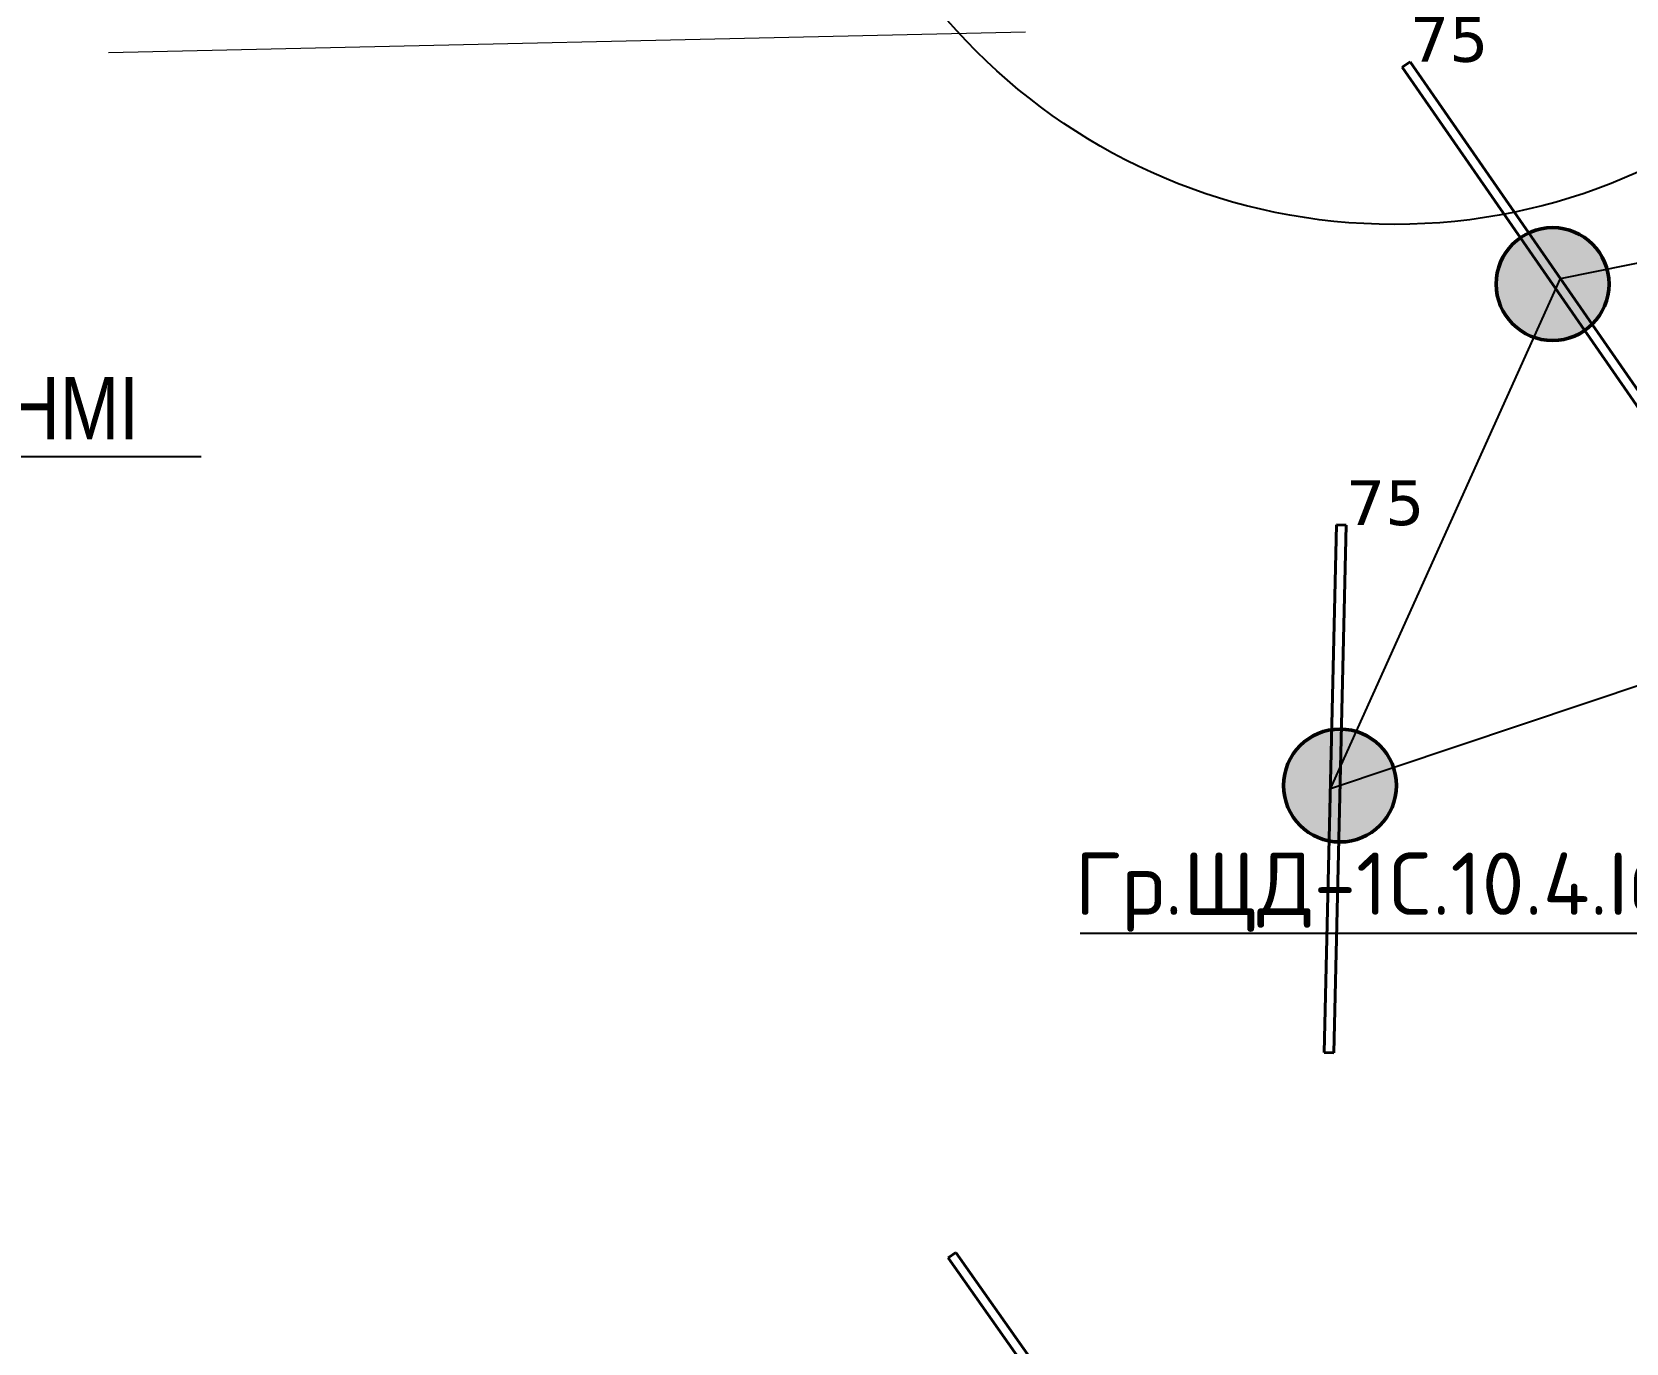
# Model space of a CAD drawing. Header units: millimetres. Extents: x -243740 to 150609, y -473655 to -165121.
# Drawn here: x 3897 to 10288, y -385843 to -380586 of the extents above; entities that cross this region are included whole.
import ezdxf
from ezdxf import colors
from ezdxf.entities.mleader import LeaderData, LeaderLine
from ezdxf.math import Vec2, Vec3

# ---------------------------------------------------------------- set-up
doc = ezdxf.new("R2010")
doc.units = ezdxf.units.MM
doc.linetypes.add('Штрих', pattern=[6.35, 3.175, -3.175])
for name, color, linetype, lineweight in [('0_Авт.', 255, 'Continuous', 5), ('_освещение_dali', 3, 'Continuous', 50), ('A-ANNO-DIMS', 7, 'Continuous', 9), ('DLX_LUM 17', 5, 'Continuous', 40), ('АР_монолит', 252, 'Continuous', 50)]:
    doc.layers.add(name, color=color, linetype=linetype, lineweight=lineweight)
for name, color, linetype in [('_Гр.ЩД-1C.10.4.I6.3', 6, 'Continuous'), ('_Гр.ЩД-1C.10.4.I7.3', 6, 'Continuous'), ('Вставка', 252, 'Continuous')]:
    doc.layers.add(name, color=color, linetype=linetype)
doc.styles.add('GOST 2.304', font='')
doc.styles.add('ISOCPEUR', font='isocpeur.ttf')
doc.styles.get("Standard").update_dxf_attribs({"font": 'ARIALN.TTF'})
doc.styles.add('TableTextStyle', font='')
doc.styles.get('GOST 2.304').set_extended_font_data('GOST Common')
doc.styles.get('TableTextStyle').set_extended_font_data('VERDANA.TTF')
doc.linetypes.add('Truba', pattern='A,3e-05,[4,MSH_7,S=1,R=0,X=0,Y=0],-3.022072', length=3.022102)
doc.dimstyles.new('М-200', dxfattribs={"dimtxt": 400, "dimasz": 160, "dimexe": 200, "dimexo": 400, "dimgap": 50, "dimtad": 1, "dimdec": 0, "dimzin": 0, "dimdsep": 46, "dimtxsty": 'GOST 2.304', "dimblk": 'ARCHTICK', "dimcen": 180, "dimdle": 200, "dimadec": 0, "dimazin": 0, "dimtfac": 1, "dimtdec": 0, "dimtmove": 1, "dimatfit": 0, "dimfxl": 1, "dimtolj": 1, "dimtzin": 0, "dimarcsym": 0})

# ---------------------------------------------------------------- blocks, each defined once
blk = doc.blocks.new('_ArchTick')
at = {"color": 0, "linetype": 'ByBlock', "const_width": 0.15}
blk.add_lwpolyline([(-0.5, -0.5), (0.5, 0.5)], dxfattribs=at)
blk = doc.blocks.new('*D46')
at = {"layer": 'A-ANNO-DIMS', "color": 0, "lineweight": -2, "transparency": 16777216}
blk.add_arc((-165703.8, -113309.3), 107894.2, 269.999998, 325.999999, dxfattribs=at)
at = {"layer": 'Defpoints', "color": 0, "lineweight": 30, "transparency": 16777216}
for p in [(-165703.8, -113309.3), (-165703.8, -113309.3), (-75741.3, -173989.8), (-131171, -215527.9), (-165703.8, -221903.3)]:
    blk.add_point(p, dxfattribs=at)
at = {"layer": 'A-ANNO-DIMS', "color": 0, "lineweight": -2, "transparency": 16777216, "xscale": 160, "yscale": 160, "zscale": 160}
for p, rotation in [((-76255.4, -173643), 55.99999895826774), ((-165703.8, -221203.5), 179.9999981265246)]:
    blk.add_blockref('_ArchTick', p, dxfattribs=dict(at, rotation=rotation))
at = {"layer": 'A-ANNO-DIMS', "color": 0, "transparency": 16777216, "insert": (-114299.5, -207822), "char_height": 400, "attachment_point": 5, "rotation": 28.54122, "style": 'GOST 2.304'}
blk.add_mtext('\\A1;56,0%%D', dxfattribs=at)
blk = doc.blocks.new('_Dot')
at = {"color": 0, "linetype": 'ByBlock', "lineweight": -2}
blk.add_line((-0.5, 0), (-1, 0), dxfattribs=at)
at = {"color": 0, "linetype": 'ByBlock', "const_width": 0.5}
blk.add_lwpolyline([(-0.25, 0, 1), (0.25, 0, 1)], format="xyb", close=True, dxfattribs=at)
blk = doc.blocks.new('A$Caabd1818')
at = {"layer": 'DLX_LUM 17'}
for points in [[(5421.1, 16794.7, 0), (5452.3, 16816.3, 0)], [(5452.3, 16816.3, 0), (5421.1, 16794.7, 0)], [(5452.3, 16816.3, 0), (5421.1, 16794.7, 0)], [(5421.1, 16794.7, 0), (5452.3, 16816.3, 0)], [(5452.3, 16816.3, 0), (5452.3, 16816.3, 0)], [(5452.3, 16816.3, 0), (6657.7, 15077.2, 0)], [(6657.7, 15077.2, 0), (5452.3, 16816.3, 0)], [(5452.3, 16816.3, 0), (5452.3, 16816.3, 0)], [(6657.7, 15077.2, 0), (5452.3, 16816.3, 0)], [(5452.3, 16816.3, 0), (6657.7, 15077.2, 0)], [(6626.5, 15055.6, 0), (5421.1, 16794.7, 0)], [(5421.1, 16794.7, 0), (5421.1, 16794.7, 0)], [(5421.1, 16794.7, 0), (6626.5, 15055.6, 0)], [(5421.1, 16794.7, 0), (5421.1, 16794.7, 0)], [(5421.1, 16794.7, 0), (6626.5, 15055.6, 0)], [(6626.5, 15055.6, 0), (5421.1, 16794.7, 0)], [(5108.8, 12844.2, 0), (5157.8, 14959.6, 0)], [(5157.8, 14959.6, 0), (5108.8, 12844.2, 0)], [(5157.8, 14959.6, 0), (5108.8, 12844.2, 0)], [(5108.8, 12844.2, 0), (5157.8, 14959.6, 0)], [(5195.8, 14958.7, 0), (5146.8, 12843.3, 0)], [(5146.8, 12843.3, 0), (5195.8, 14958.7, 0)], [(5146.8, 12843.3, 0), (5195.8, 14958.7, 0)], [(5195.8, 14958.7, 0), (5146.8, 12843.3, 0)], [(5157.8, 14959.6, 0), (5157.8, 14959.6, 0)], [(5157.8, 14959.6, 0), (5195.8, 14958.7, 0)], [(5195.8, 14958.7, 0), (5157.8, 14959.6, 0)], [(5157.8, 14959.6, 0), (5157.8, 14959.6, 0)], [(5195.8, 14958.7, 0), (5157.8, 14959.6, 0)], [(5157.8, 14959.6, 0), (5195.8, 14958.7, 0)], [(5195.8, 14958.7, 0), (5195.8, 14958.7, 0)], [(5195.8, 14958.7, 0), (5195.8, 14958.7, 0)], [(5108.8, 12844.2, 0), (5108.8, 12844.2, 0)], [(5146.8, 12843.3, 0), (5108.8, 12844.2, 0)], [(5108.8, 12844.2, 0), (5108.8, 12844.2, 0)], [(5108.8, 12844.2, 0), (5146.8, 12843.3, 0)], [(5108.8, 12844.2, 0), (5146.8, 12843.3, 0)], [(5146.8, 12843.3, 0), (5108.8, 12844.2, 0)], [(5146.8, 12843.3, 0), (5146.8, 12843.3, 0)], [(5146.8, 12843.3, 0), (5146.8, 12843.3, 0)], [(3600.8, 12021.4, 0), (3631.9, 12043.2, 0)], [(3631.9, 12043.2, 0), (3600.8, 12021.4, 0)], [(3631.9, 12043.2, 0), (3600.8, 12021.4, 0)], [(3600.8, 12021.4, 0), (3631.9, 12043.2, 0)], [(4819, 10291.2, 0), (3600.8, 12021.4, 0)], [(3600.8, 12021.4, 0), (3600.8, 12021.4, 0)], [(3600.8, 12021.4, 0), (4819, 10291.2, 0)], [(3600.8, 12021.4, 0), (3600.8, 12021.4, 0)], [(3600.8, 12021.4, 0), (4819, 10291.2, 0)], [(4819, 10291.2, 0), (3600.8, 12021.4, 0)], [(3631.9, 12043.2, 0), (4850.1, 10313.1, 0)], [(4850.1, 10313.1, 0), (3631.9, 12043.2, 0)], [(3631.9, 12043.2, 0), (3631.9, 12043.2, 0)], [(3631.9, 12043.2, 0), (3631.9, 12043.2, 0)], [(4850.1, 10313.1, 0), (3631.9, 12043.2, 0)], [(3631.9, 12043.2, 0), (4850.1, 10313.1, 0)]]:
    blk.add_polyline3d(points, dxfattribs=at)
blk = doc.blocks.new('A$Cab2378fa')
at = {"lineweight": 25, "true_color": 0xfff5f5}
h = blk.add_hatch(color=7, dxfattribs=at)
h.dxf.hatch_style = 1
h.paths.add_polyline_path([(0, 0), (-141.6, -170.3, 0.174923), (3, -222.4, 0.197808), (162.3, -156.8)])
h.paths.add_polyline_path([(-163.2, 157.6), (0, 0), (147.8, 177.8, 0.175398), (3, 230.2, 0.209014)])
at = {"lineweight": 25}
h = blk.add_hatch(color=0, dxfattribs=at)
h.paths.add_polyline_path([(162.3, -156.8, 0.442338), (147.8, 177.8), (0, 0)])
h.paths.add_polyline_path([(-141.6, -170.3), (0, 0), (-163.2, 157.6, 0.430096)])
blk.add_circle((3, 3.9), 226.3)
blk = doc.blocks.new('Оси200')
at = {"layer": 'A-ANNO-DIMS'}
dim = blk.add_angular_dim_2l(base=(-131171, -215527.9), line1=((-165703.8, -113309.3), (-75741.3, -173989.8)), line2=((-165703.8, -113309.3), (-165703.8, -221903.3)), text='56,0%%D', dimstyle='М-200', override={"dimadec": 2, "dimtmove": 2}, dxfattribs=at)
dim.commit()
dim.dimension.update_dxf_attribs({"geometry": '*D46', "text_midpoint": (-114299.5, -207822), "dimtype": 130})
blk = doc.blocks.new('A$C010e0e93')
at = {"layer": 'A-ANNO-DIMS'}
blk.add_blockref('Оси200', (404603.7, 213803.6), dxfattribs=at)

msp = doc.modelspace()

# ---------------------------------------------------------------- block references
at = {"layer": 'Вставка', "linetype": 'Truba', "lineweight": 30, "ltscale": 100}
msp.add_blockref('A$C010e0e93', (-234640, -397437.2), dxfattribs=at)

# ---------------------------------------------------------------- next in the draw order: linework, layer by layer
at = {"layer": '_Гр.ЩД-1C.10.4.I7.3', "ltscale": 100}
msp.add_lwpolyline([(22374.2, -376995.9), (20006, -377548.3), (19156, -377215.6), (17154.1, -378471), (13814.4, -383210.1), (13597.6, -382324.8), (13433.4, -382169), (9103, -383619.9), (10024.7, -381575), (12540.4, -381066.6), (14358.3, -380443.3), (14550.8, -380546.4), (14206.9, -379915.1), (13458.5, -379393.1), (15283.3, -378717.5), (15475.8, -378820.7), (16372.5, -377147.6), (16208.3, -376991.8), (14998.3, -377996.1), (12272.6, -379384.5), (11360.6, -379384.5), (9396.8, -377908), (12606.9, -376505.6), (9750.3, -374621.2)], dxfattribs=at)
at = {"layer": 'Defpoints', "color": 251, "lineweight": 0, "ltscale": 100, "true_color": 0x636466}
msp.add_lwpolyline([(4205.2, -380667.8), (7880.4, -380585.6)], dxfattribs=at)
at = {"layer": 'Defpoints', "color": 3, "ltscale": 100}
msp.add_circle((9359.5, -378987.2), 2370.4, dxfattribs=at)

# ---------------------------------------------------------------- next in the draw order: block references
at = {"layer": '_освещение_dali', "color": 5, "ltscale": 100}
for p in [(9990.5, -381600.6), (9138.3, -383611)]:
    msp.add_blockref('A$Cab2378fa', p, dxfattribs=at)
at = {"layer": 'Defpoints', "linetype": 'Truba', "ltscale": 100}
msp.add_blockref('A$Caabd1818', (3969.7, -397521.8), dxfattribs=at)

# ---------------------------------------------------------------- next in the draw order: texts
at = {"layer": '_освещение_dali', "color": 132, "true_color": 0x00cdb9, "style": 'TableTextStyle'}
for p in [(9422, -380705.5), (9165.5, -382563)]:
    msp.add_text('75', height=180, dxfattribs=at).set_placement(p)

# ---------------------------------------------------------------- next in the draw order: leaders
at = {"layer": '0_Авт.', "color": 1}
ml = msp.add_multileader_mtext('Standard', dxfattribs=at)
ml.set_content('доп. коробка для HMI', color=1)
ml.set_leader_properties()
ml.set_arrow_properties(name='DOT')
ml.build(insert=Vec2(0, 0))
ml.multileader.update_dxf_attribs({"has_dogleg": 0, "text_left_attachment_type": 6, "text_right_attachment_type": 6, "arrow_head_size": 100})
ctx = ml.context
ctx.base_point, ctx.char_height, ctx.arrow_head_size, ctx.landing_gap_size, ctx.plane_origin = Vec3(1262, -382288.2), 250, 100, 200, Vec3(79726.2, -256200.1)
ctx.left_attachment, ctx.right_attachment = 6, 6
notes = []
notes.append((ctx, [(0, (1, 1, 0), (1254, -382288.2), (1, 0), 8, [(1, [(335.4, -384048.7)], 0, [])])]))
ctx.mtext.insert, ctx.mtext.width, ctx.mtext.flow_direction = Vec3(1462, -381968.8), 3082.822, 5
at = {"layer": '_Гр.ЩД-1C.10.4.I6.3', "ltscale": 100}
ml = msp.add_multileader_mtext('Standard', dxfattribs=at)
ml.set_content('Гр.ЩД-1C.10.4.I6.3', color=256, style='ISOCPEUR')
ml.set_leader_properties()
ml.set_arrow_properties(name='DOT')
ml.build(insert=Vec2(0, 0))
ml.multileader.update_dxf_attribs({"has_dogleg": 0, "text_left_attachment_type": 6, "text_right_attachment_type": 6, "arrow_head_size": 100})
ctx = ml.context
ctx.base_point, ctx.char_height, ctx.arrow_head_size, ctx.landing_gap_size, ctx.plane_origin = Vec3(7877.3, -384200.6), 250, 100, 200, Vec3(93915.8, -255915.3)
ctx.left_attachment, ctx.right_attachment = 6, 6
notes.append((ctx, [(1, (1, 1, 0), (10860.3, -384200.6), (-1, 0), 8, [(1, [(12700.8, -384003.1)], 0, [])])]))
ctx.mtext.insert, ctx.mtext.width, ctx.mtext.defined_height, ctx.mtext.flow_direction = Vec3(8077.3, -383875.6), 2527.368, 1318.3, 5
for ctx, leaders in notes:
    for number, flags, end, landing, length, lines in leaders:
        leader = LeaderData()
        leader.index, (leader.has_last_leader_line, leader.has_dogleg_vector, leader.attachment_direction) = number, flags
        leader.last_leader_point, leader.dogleg_vector, leader.dogleg_length = Vec3(end), Vec3(landing), length
        for number, points, colour, breaks in lines:
            line = LeaderLine()
            line.index, line.vertices, line.color, line.breaks = number, Vec3.list(points), colors.encode_raw_color(colour), breaks
            leader.lines.append(line)
        ctx.leaders.append(leader)

doc.saveas('drawing.dxf')
